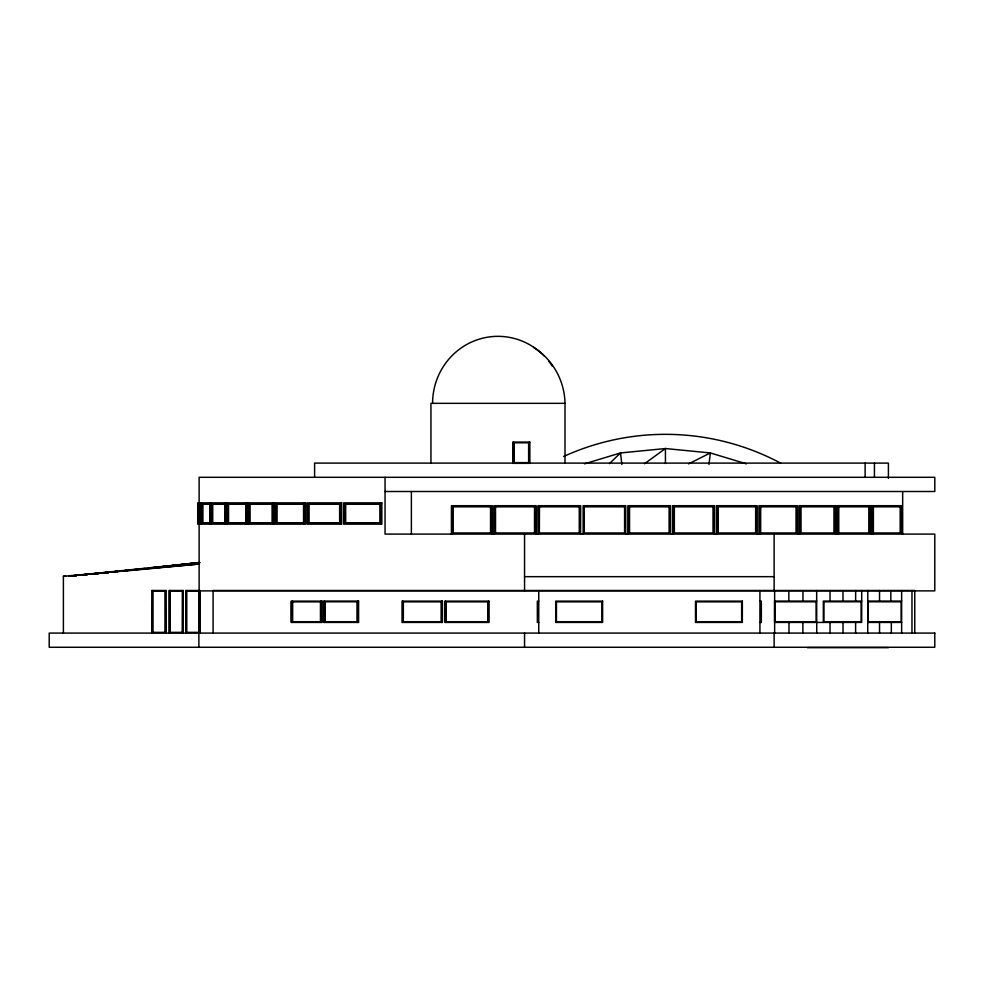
<?xml version="1.0" encoding="UTF-8"?>
<svg xmlns="http://www.w3.org/2000/svg" width="984" height="984" viewBox="0 0 984 984"><rect width="100%" height="100%" fill="white"/><g stroke="black" fill="none" stroke-linecap="round" stroke-linejoin="round"><path stroke-width="1.48" d="M708.984 464.497L710.362 452.947L665.43 448.532L620.51 452.947L584.496 463.845M609.44 463.612L620.51 452.947L621.876 464.497M644.508 463.735L665.43 448.532L665.43 463.489M688.579 463.87L710.362 452.947L746.364 463.845M170.638 566.341L173.688 565.972M179.789 565.234L182.84 564.865M187.415 564.312L191.991 563.758M199.531 562.909L194.967 563.389L199.629 562.799M133.922 570.265L136.948 569.908M150.613 568.309L155.165 567.78M159.715 567.251L164.267 566.71M167.305 566.353L173.368 565.652M176.407 565.296L199.162 562.627L158.018 567.227M152.409 568.235L155.447 567.879M160.023 567.362L164.599 566.833M169.162 566.304L173.738 565.775M178.301 565.259L182.876 564.73L176.702 565.32M192.015 563.672L185.804 564.312M95.571 574.238L98.609 573.906M104.71 573.217L107.748 572.872M113.849 572.196L116.887 571.852M122.988 571.163L126.026 570.818M130.601 570.314L136.69 569.625L130.614 570.253M139.74 569.281L145.829 568.604M148.879 568.26L154.968 567.571M104.476 573.254L107.502 572.909M113.541 572.245L116.567 571.901M127.145 570.72L122.606 571.224L198.854 564.09M131.671 570.216L136.21 569.699L130.171 570.167M140.737 569.195L145.275 568.691M149.802 568.186L154.34 567.682M157.354 567.337L163.405 566.661M166.419 566.329L199.666 562.602M92.963 574.152L97.539 573.66L92.951 574.201M111.241 572.171L117.342 571.507M120.392 571.175L126.481 570.523M129.531 570.191L135.632 569.527M138.67 569.195L144.771 568.543M199.617 562.59L147.821 568.211L173.614 565.566L167.563 566.292M111.217 572.257L117.317 571.618M121.881 571.138L126.444 570.646M131.02 570.167L135.583 569.687M140.146 569.195L144.722 568.715M149.285 568.235L155.374 567.583M158.424 567.264L164.512 566.612M76.789 575.443L69.163 576.157L199.334 562.577M76.039 575.665L71.463 576.132L76.002 575.689M80.614 575.197L86.703 574.558M91.278 574.09L97.379 573.451M100.43 573.143L144.636 568.567M176.653 565.259L182.753 564.619M82.078 575.087L86.629 574.631M91.168 574.176L97.244 573.574M101.795 573.118L107.859 572.516M110.897 572.221L116.961 571.618M121.512 571.163L126.063 570.708M141.229 569.195L145.78 568.74M150.331 568.297L154.882 567.842M160.958 567.239L163.984 566.932M170.047 566.329L173.086 566.021M189.777 564.361L192.803 564.066M69.163 576.144L76.789 575.394M79.839 575.099L116.444 571.519M119.495 571.212L127.12 570.462M139.322 569.269L145.423 568.678M149.999 568.223L154.574 567.78M159.15 567.325L163.725 566.882M169.826 566.28L174.402 565.837M189.654 564.336L192.704 564.041M79.852 575.16L87.478 574.447M90.528 574.164L98.154 573.451M101.204 573.168L108.83 572.467M111.893 572.184L119.519 571.47M63.394 633.081L63.394 576.292L198.903 564.029M565 463.292L565 403.342L430.943 403.342L430.943 463.292M385.052 491.508L934.8 491.508L934.8 477.302L199.125 477.302L199.125 522.627M200.847 504.275L197.809 504.275L197.809 522.738L200.847 522.738M226.258 504.275L211.388 504.275L211.388 522.738L226.258 522.738M247.045 504.275L227.255 504.275L227.255 522.738L247.045 522.738M273.306 504.275L248.891 504.275L248.891 522.738L273.306 522.738M340.636 504.275L308.115 504.275L308.115 522.738L340.636 522.738M380.71 504.275L344.818 504.275L344.818 522.738L380.71 522.738M538.346 505.702L538.346 534.091L538.223 505.702L580.683 505.702L580.572 534.091M534.841 506.834L495.21 506.834L495.21 532.959L534.841 532.959M539.355 506.834L579.564 506.834L579.564 532.959L539.355 532.959L539.478 506.834M717.779 506.834L756.13 506.834L756.13 532.959L717.779 532.959M760.042 506.834L796.708 506.834L796.708 532.959L760.042 532.959M800.238 506.834L834.739 506.834L834.739 532.959L800.238 532.959M837.851 506.834L869.733 506.834L869.733 532.959L837.851 532.959M63.394 576.292L65.707 576.292M524.558 576.673L774.125 576.673M151.868 590.486L166.124 590.486M816.745 601.076L774.568 601.076L774.568 622.429L861.701 622.429L861.701 590.486M861.701 601.076L823.337 601.076L823.337 622.429M867.728 601.076L901.701 601.076M538.752 601.138L537.338 601.138L537.338 622.429L538.752 622.429M759.931 601.138L761.345 601.138L761.345 622.429L759.931 622.429M321.559 601.851L291.559 601.851L291.559 621.728L321.559 621.728M402.665 601.851L441.816 601.851M488.273 601.851L445.617 601.851L445.617 621.728L488.273 621.728M402.665 621.728L441.816 621.728M867.728 622.429L901.701 622.429M182.36 632.368L169.961 632.368L169.961 591.199L182.36 591.199L182.212 632.368M807.409 647.656L888.404 647.656M533.402 347.291C552.688 359.185 564.607 380.759 565 403.342M914.763 633.081L914.763 590.486L213.097 590.486L213.097 633.081M911.971 590.486L911.971 633.081M902.672 491.508L902.672 534.091M902.008 534.091L902.008 505.702L871.59 505.702L871.59 534.091M901.639 590.486L901.639 633.081M900.188 506.834L900.188 532.959M891.332 622.429L891.332 633.081M890.827 590.486L890.827 601.076M888.404 478.359L888.404 463.107L314.609 463.107L314.609 477.302M879.536 590.486L879.536 601.076M879.536 622.429L879.536 633.081M874.432 463.107L874.432 477.302M872.611 505.702L872.611 534.091M870.606 534.091L870.606 505.702L836.978 505.702L836.978 534.091M868.823 506.834L868.823 532.959M867.79 590.486L867.728 633.081M865.12 463.107L865.12 477.302M855.674 590.486L855.613 601.076M855.613 622.429L855.613 633.081M842.956 590.486L843.017 601.076M843.017 622.429L843.017 633.081M838.762 506.834L838.762 532.959M837.888 505.702L837.888 534.091M835.687 534.091L835.687 505.702L799.291 505.702L799.291 534.091M833.965 506.834L833.965 532.959M830.029 590.486L830.029 601.076M830.029 622.429L830.029 633.081M816.671 590.486L816.745 633.081M802.956 590.486L802.956 601.076M802.882 622.429L802.882 633.081M801.013 506.834L801.013 532.959M800.066 505.702L800.066 534.091M797.729 534.091L797.729 505.702L759.021 505.702L759.021 534.091M796.068 506.834L796.068 532.959M788.984 622.429L788.984 633.081M788.836 590.486L788.836 601.076M774.642 590.486L774.642 633.081M774.125 534.091L774.125 590.88M774.125 633.081L774.125 647.275M760.681 506.834L760.681 532.959M759.931 590.486L759.931 633.081M759.66 505.702L759.66 534.091M757.2 534.091L757.2 505.702L716.721 505.702L716.721 534.091M755.65 506.834L755.65 532.959M718.271 506.834L718.271 532.959M717.201 505.702L717.201 534.091M714.655 534.091L714.655 505.702L672.908 505.702L672.908 534.091M714.322 505.702L714.322 534.091M713.216 506.834L713.216 532.959M674.347 506.834L674.347 532.959M673.24 505.702L673.24 534.091M670.633 534.091L670.633 505.702L628.186 505.702L628.186 534.091M669.341 506.834L669.341 532.959M629.489 506.834L629.489 532.959M628.358 505.702L628.358 534.091M625.738 534.091L625.726 505.702L583.143 505.702L583.143 534.091M579.441 506.834L579.441 532.959M538.752 590.486L538.752 633.081M535.948 534.091L535.948 505.702L494.103 505.702L494.103 534.091M535.628 505.702L535.628 534.091M534.521 506.834L534.521 532.959M529.306 442.074L529.306 463.329M528.629 442.775L528.629 462.615M524.558 534.091L524.558 590.88M524.558 633.081L524.558 647.275M514.042 442.775L514.042 462.615M513.377 442.074L513.377 463.329M495.518 506.834L495.518 532.959M494.411 505.702L494.411 534.091M492.086 534.091L492.086 505.702L451.435 505.702L451.435 534.091M491.619 505.702L491.619 534.091M490.549 506.834L490.549 532.959M488.408 601.138L488.408 622.429M487.744 601.851L487.744 621.728M452.972 506.834L452.972 532.959M451.902 505.702L451.902 534.091M446.146 601.851L446.146 621.728M445.481 601.138L445.481 622.429M441.742 601.138L441.742 622.429M441.127 601.851L441.127 621.728M411.373 491.508L411.373 534.091M403.354 601.851L403.354 621.728M402.739 601.138L402.739 622.429M385.052 477.302L385.052 534.091L934.788 534.091L934.788 590.88L199.125 590.88L199.125 524.152M380.98 502.861L380.98 524.152M379.849 504.275L379.849 522.738M357.623 601.076L357.623 622.429M357.106 601.79L357.106 621.728M345.679 504.275L345.679 522.738M340.661 502.861L340.661 524.152M339.64 504.275L339.64 522.738M325.04 601.79L325.04 621.728M324.523 601.076L324.523 622.429M320.919 601.138L320.919 622.429M320.464 601.851L320.464 621.728M309.099 504.275L309.099 522.738M304.437 502.861L304.437 524.152M292.654 601.851L292.654 621.728M292.199 601.138L292.199 622.429M277.082 504.275L277.082 522.738M272.851 502.861L272.851 524.152M272.101 504.275L272.101 522.738M250.096 504.275L250.096 522.738M246.357 502.861L246.357 524.152M245.754 504.275L245.754 522.738M228.534 504.275L228.534 522.738M225.348 502.861L225.348 524.152M224.918 504.275L224.918 522.738M212.741 504.275L212.741 522.738M210.945 502.861L210.945 524.152M210.133 502.861L210.133 524.152M202.913 504.275L202.913 522.738M201.253 502.861L201.253 524.152M200.945 502.861L200.945 524.152M200.01 633.081L200.01 590.486L185.742 590.486L185.742 633.081M199.85 590.486L199.85 633.081M199.223 504.275L199.223 522.738M199.149 591.199L199.149 632.368M198.879 633.081L198.879 647.275M186.591 591.199L186.591 632.368M185.89 590.486L185.89 633.081M183.073 633.081L183.073 590.486L169.248 590.486L169.248 633.081M182.913 590.486L182.913 633.081M170.109 591.199L170.109 632.368M169.408 590.486L169.408 633.081M165.976 590.486L166.124 633.081M165.275 591.199L165.275 632.368M152.717 591.199L152.717 632.368M152.016 590.486L151.868 633.081M432.579 403.342A67.072 65.399 -90 0 1 472.96 341.436A67.072 65.399 -90 0 1 544.189 355.962M548.949 361.399A67.072 65.399 -90 0 1 552.332 366.134M563.648 456.49A244.881 244.881 0 0 1 780.681 463.156M86.863 574.804L83.825 575.136L86.863 574.841M108.203 572.504L102.102 573.155L108.178 572.59M529.798 442.074L512.885 442.074L512.885 463.329L529.798 463.329L529.798 442.074M529.134 442.775L513.55 442.775L513.55 462.615L529.134 462.615L529.134 442.775M247.648 502.861L197.71 502.861L197.71 524.152L247.648 524.152L247.648 502.861M274.056 502.861L248.14 502.861L248.14 524.152L274.056 524.152L274.056 502.861M305.544 502.861L275.089 502.861L275.089 524.152L305.544 524.152L305.544 502.861M341.657 502.861L307.094 502.861L307.094 524.152L341.657 524.152L341.657 502.861M381.841 502.861L343.687 502.861L343.687 524.152L381.841 524.152L381.841 502.861M209.875 504.275L201.523 504.275L201.523 522.738L209.875 522.738L209.875 504.275M303.552 504.275L275.975 504.275L275.975 522.738L303.552 522.738L303.552 504.275M491.016 506.834L452.505 506.834L452.505 532.959L491.016 532.959L491.016 506.834M624.594 506.834L584.275 506.834L584.287 532.959L624.594 532.959L624.594 506.834M669.514 506.834L629.317 506.834L629.317 532.959L669.514 532.959L669.514 506.834M713.548 506.834L674.015 506.834L674.015 532.959L713.548 532.959L713.548 506.834M901.221 506.834L873.398 506.834L873.398 532.959L901.221 532.959L901.221 506.834M165.423 591.199L152.569 591.199L152.569 632.368L165.423 632.368L165.423 591.199M199.297 591.199L186.443 591.199L186.443 632.368L199.297 632.368L199.297 591.199M358.594 601.076L323.552 601.076L323.552 622.429L358.594 622.429L358.594 601.076M322.014 601.138L291.104 601.138L291.104 622.429L322.014 622.429L322.014 601.138M442.431 601.138L402.038 601.138L402.038 622.429L442.431 622.429L442.431 601.138M488.937 601.138L444.952 601.138L444.952 622.429L488.937 622.429L488.937 601.138M602.614 601.138L555.726 601.138L555.726 622.429L602.614 622.429L602.614 601.138M742.354 601.138L695.504 601.138L695.504 622.429L742.354 622.429L742.354 601.138M358.078 601.79L324.068 601.79L324.068 621.728L358.078 621.728L358.078 601.79M601.913 601.851L556.44 601.851L556.44 621.728L601.913 621.728L601.913 601.851M741.641 601.851L696.217 601.851L696.217 621.728L741.641 621.728L741.641 601.851M816.117 601.79L775.183 601.79L775.183 621.728L816.117 621.728L816.117 601.79M861.135 601.79L823.903 601.79L823.903 621.728L861.135 621.728L861.135 601.79M901.196 601.79L868.282 601.79L868.282 621.728L901.196 621.728L901.196 601.79M934.788 633.081L49.2 633.081L49.2 647.275L934.788 647.275L934.788 633.081M226.701 524.152L226.701 502.861L226.652 524.152"/></g></svg>
